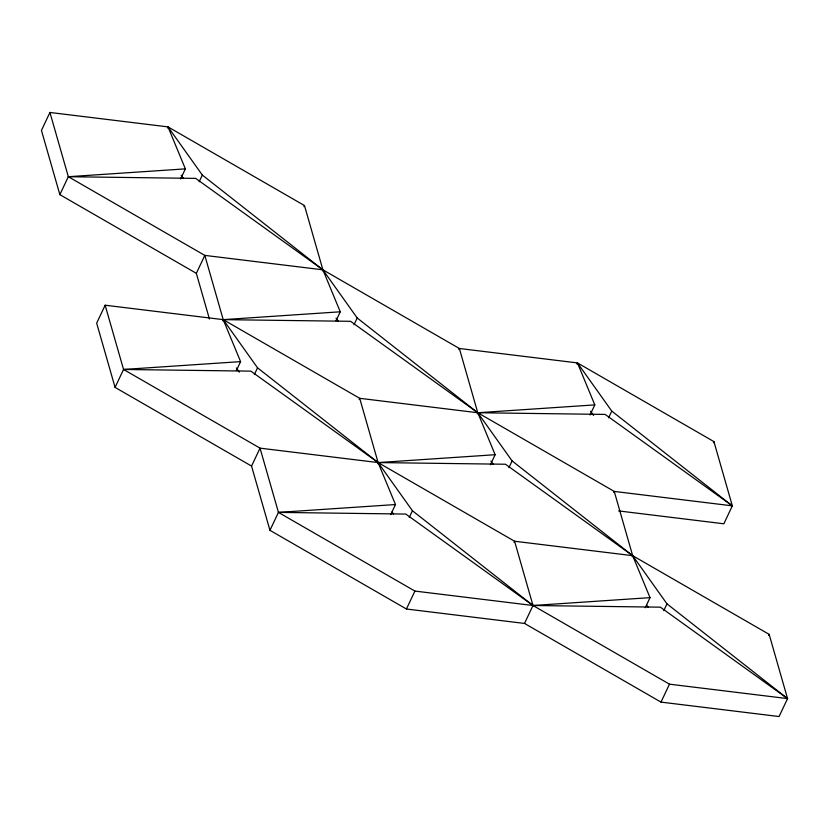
<?xml version="1.0" encoding="UTF-8"?>
<svg xmlns="http://www.w3.org/2000/svg" width="829" height="829" viewBox="0 0 829 829"><rect width="100%" height="100%" fill="white"/><g stroke="black" fill="none" stroke-linecap="round" stroke-linejoin="round"><path stroke-width="1.24" d="M336.014 320.761L340.253 311.797L322.895 269.819L304.481 205.561L168.007 126.889L49.927 112.464L41.45 130.402L59.854 194.649L196.338 273.332L209.436 319.051M59.854 194.649L68.33 176.712L49.927 112.464M167.479 128.008L168.007 126.889L202.328 175.064L322.895 269.819L459.37 348.491L577.45 362.915L713.924 441.598L732.328 505.845L723.852 523.783L618.61 510.923M105.148 305.217L96.672 323.155L115.076 387.402L251.55 466.085L269.964 530.332L406.438 609.014L524.519 623.439L660.993 702.111L779.073 716.536L787.55 698.598L769.146 634.351L632.662 555.668L505.462 464.24L378.107 462.572L260.037 448.147L123.552 369.465L105.148 305.217L223.219 319.642L350.574 321.31L477.773 412.738L614.258 491.421L732.328 505.845L611.771 411.091L577.45 362.915L576.911 364.035M180.598 178.96L185.375 168.867L168.007 126.889M199.147 181.789L202.328 175.064M115.076 387.402L123.552 369.465L240.586 361.62L223.219 319.642L204.815 255.394L68.33 176.712L185.375 168.867M196.338 273.332L204.815 255.394L322.895 269.819L357.216 317.994L477.773 412.738L512.104 460.924L632.662 555.668L666.982 603.854L787.55 698.598L669.48 684.174L532.995 605.502L405.796 514.063L278.44 512.395L269.964 530.332M222.69 320.761L223.219 319.642L340.253 311.797M303.953 206.69L304.481 205.561M236.348 370.584L240.586 361.62M254.368 374.553L257.539 367.817L223.219 319.642L359.703 398.314L477.773 412.738L605.129 414.417L732.328 505.845M322.357 270.938L322.895 269.819L195.685 178.39L68.33 176.712M251.55 466.085L260.037 448.147L278.44 512.395L414.925 591.077L532.995 605.502L660.35 607.17L787.55 698.598M354.035 324.719L357.216 317.994M359.175 399.443L359.703 398.314L378.107 462.572L395.474 504.55L390.708 514.633M377.578 463.691L378.107 462.572L495.141 454.717L477.773 412.738L459.37 348.491L458.841 349.61M409.246 517.472L412.427 510.747L378.107 462.572L257.539 367.817M477.245 413.868L477.773 412.738L594.807 404.894L577.45 362.915M406.438 609.014L414.925 591.077M490.374 464.81L495.141 454.717M508.923 467.649L512.104 460.924M514.063 542.363L514.591 541.244L632.662 555.668L650.029 597.647L645.263 607.74M590.041 414.987L594.807 404.894M608.59 417.826L611.771 411.091M524.519 623.439L532.995 605.502L514.591 541.244L378.107 462.572L250.907 371.143L123.552 369.465M613.729 492.54L614.258 491.421L632.662 555.668L632.133 556.787M713.396 442.717L713.924 441.598M663.811 610.579L666.982 603.854M660.993 702.111L669.48 684.174M768.618 635.47L769.146 634.351M278.44 512.395L395.474 504.55M650.029 597.647L532.995 605.502L412.427 510.747M590.6 411.225L593.585 415.422M646.568 605.025L648.06 607.129M490.934 461.059L493.172 464.199M336.046 318.129L338.284 321.269M181.168 175.199L183.406 178.339M392.013 511.928L393.506 514.021M236.379 367.952L239.363 372.148"/></g></svg>
